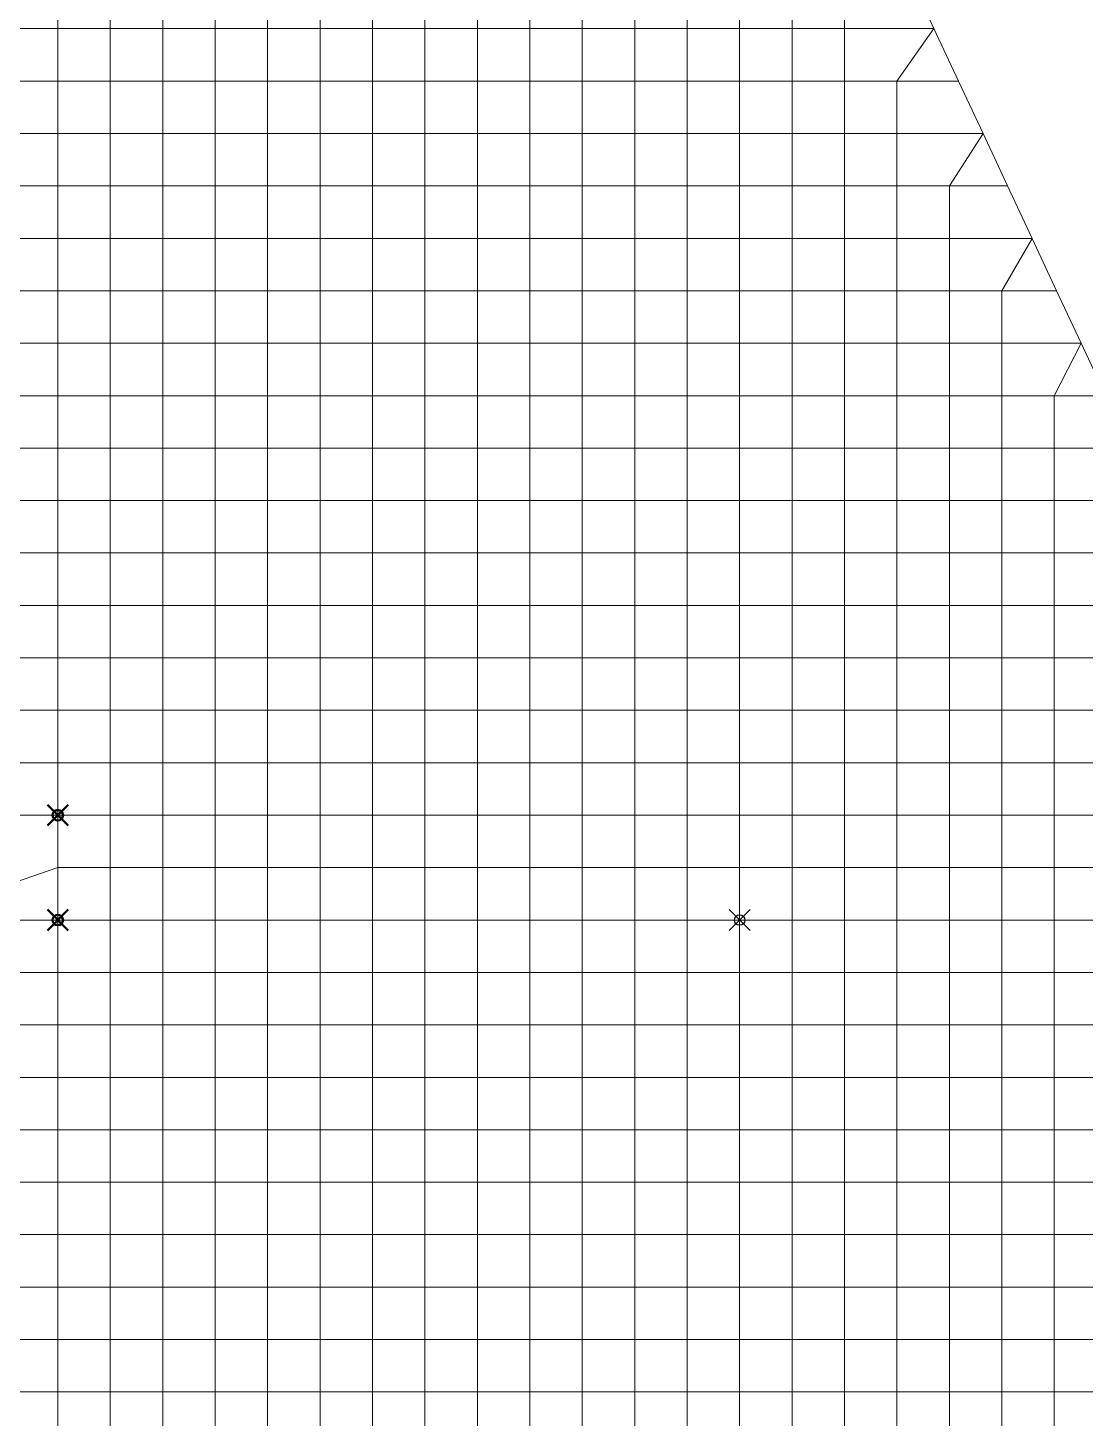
# Model space of a CAD drawing. Header units: inches. Extents: x 0 to 43.9, y -17.3 to 19.6.
# Drawn here: x 25.36 to 30.4, y 6.38 to 13 of the extents above; entities that cross this region are included whole.
import ezdxf

# ---------------------------------------------------------------- set-up
doc = ezdxf.new("R2010")
doc.units = ezdxf.units.IN
doc.header["$MEASUREMENT"] = 0
doc.header["$PDMODE"] = 35
doc.header["$PDSIZE"] = 0.05
doc.layers.add('POINTS', color=5, linetype='Continuous')
for name, color, linetype, lineweight in [('SAP.Columns', 170, 'Continuous', 50), ('SAP.Slab 30cm', 11, 'Continuous', 15), ('SAP.WL Load', 104, 'Continuous', 20)]:
    doc.layers.add(name, color=color, linetype=linetype, lineweight=lineweight)

msp = doc.modelspace()

# ---------------------------------------------------------------- linework, layer by layer
at = {"layer": 'POINTS'}
msp.add_point((28.75, 8.75), dxfattribs=at)
at = {"layer": 'SAP.Columns'}
for p in [(25.5, 9.25001), (25.5, 8.75)]:
    msp.add_point(p, dxfattribs=at)
at = {"layer": 'SAP.Slab 30cm'}
for points in [[(25.25, 13), (25.5, 13), (25.5, 13.25), (25.25, 13.25)], [(25.5, 13), (25.75, 13), (25.75, 13.25), (25.5, 13.25)], [(25.75, 13), (26, 13), (26, 13.25), (25.75, 13.25)], [(26, 13), (26.25, 13), (26.25, 13.25), (26, 13.25)], [(26.25, 13), (26.5, 13), (26.5, 13.25), (26.25, 13.25)], [(26.5, 13), (26.75, 13), (26.75, 13.25), (26.5, 13.25)], [(26.75, 13), (27, 13), (27, 13.25), (26.75, 13.25)], [(27, 13), (27.25, 13), (27.25, 13.25), (27, 13.25)], [(27.25, 13), (27.5, 13), (27.5, 13.25), (27.25, 13.25)], [(27.5, 13), (27.75, 13), (27.75, 13.25), (27.5, 13.25)], [(27.75, 13), (28, 13), (28, 13.25), (27.75, 13.25)], [(28, 13), (28.25, 13), (28.25, 13.25), (28, 13.25)], [(28.25, 13), (28.5, 13), (28.5, 13.25), (28.25, 13.25)], [(28.5, 13), (28.75, 13), (28.75, 13.25), (28.5, 13.25)], [(28.75, 13), (29, 13), (29, 13.25), (28.75, 13.25)], [(29, 13), (29.25, 13), (29.25, 13.25), (29, 13.25)], [(29.25, 13), (29.67645, 13), (29.55953, 13.25), (29.25, 13.25)], [(25.25, 12.75), (25.5, 12.75), (25.5, 13), (25.25, 13)], [(25.5, 12.75), (25.75, 12.75), (25.75, 13), (25.5, 13)], [(25.75, 12.75), (26, 12.75), (26, 13), (25.75, 13)], [(26, 12.75), (26.25, 12.75), (26.25, 13), (26, 13)], [(26.25, 12.75), (26.5, 12.75), (26.5, 13), (26.25, 13)], [(26.5, 12.75), (26.75, 12.75), (26.75, 13), (26.5, 13)], [(26.75, 12.75), (27, 12.75), (27, 13), (26.75, 13)], [(27, 12.75), (27.25, 12.75), (27.25, 13), (27, 13)], [(27.25, 12.75), (27.5, 12.75), (27.5, 13), (27.25, 13)], [(27.5, 12.75), (27.75, 12.75), (27.75, 13), (27.5, 13)], [(27.75, 12.75), (28, 12.75), (28, 13), (27.75, 13)], [(28, 12.75), (28.25, 12.75), (28.25, 13), (28, 13)], [(28.25, 12.75), (28.5, 12.75), (28.5, 13), (28.25, 13)], [(28.5, 12.75), (28.75, 12.75), (28.75, 13), (28.5, 13)], [(28.75, 12.75), (29, 12.75), (29, 13), (28.75, 13)], [(29, 12.75), (29.25, 12.75), (29.25, 13), (29, 13)], [(29.25, 12.75), (29.5, 12.75), (29.67645, 13), (29.25, 13)], [(29.5, 12.75), (29.79337, 12.75), (29.67645, 13)], [(25.25, 12.5), (25.5, 12.5), (25.5, 12.75), (25.25, 12.75)], [(25.5, 12.5), (25.75, 12.5), (25.75, 12.75), (25.5, 12.75)], [(25.75, 12.5), (26, 12.5), (26, 12.75), (25.75, 12.75)], [(26, 12.5), (26.25, 12.5), (26.25, 12.75), (26, 12.75)], [(26.25, 12.5), (26.5, 12.5), (26.5, 12.75), (26.25, 12.75)], [(26.5, 12.5), (26.75, 12.5), (26.75, 12.75), (26.5, 12.75)], [(26.75, 12.5), (27, 12.5), (27, 12.75), (26.75, 12.75)], [(27, 12.5), (27.25, 12.5), (27.25, 12.75), (27, 12.75)], [(27.25, 12.5), (27.5, 12.5), (27.5, 12.75), (27.25, 12.75)], [(27.5, 12.5), (27.75, 12.5), (27.75, 12.75), (27.5, 12.75)], [(27.75, 12.5), (28, 12.5), (28, 12.75), (27.75, 12.75)], [(28, 12.5), (28.25, 12.5), (28.25, 12.75), (28, 12.75)], [(28.25, 12.5), (28.5, 12.5), (28.5, 12.75), (28.25, 12.75)], [(28.5, 12.5), (28.75, 12.5), (28.75, 12.75), (28.5, 12.75)], [(28.75, 12.5), (29, 12.5), (29, 12.75), (28.75, 12.75)], [(29, 12.5), (29.25, 12.5), (29.25, 12.75), (29, 12.75)], [(29.25, 12.5), (29.5, 12.5), (29.5, 12.75), (29.25, 12.75)], [(29.5, 12.5), (29.91029, 12.5), (29.79337, 12.75), (29.5, 12.75)], [(25.25, 12.25), (25.5, 12.25), (25.5, 12.5), (25.25, 12.5)], [(25.5, 12.25), (25.75, 12.25), (25.75, 12.5), (25.5, 12.5)], [(25.75, 12.25), (26, 12.25), (26, 12.5), (25.75, 12.5)], [(26, 12.25), (26.25, 12.25), (26.25, 12.5), (26, 12.5)], [(26.25, 12.25), (26.5, 12.25), (26.5, 12.5), (26.25, 12.5)], [(26.5, 12.25), (26.75, 12.25), (26.75, 12.5), (26.5, 12.5)], [(26.75, 12.25), (27, 12.25), (27, 12.5), (26.75, 12.5)], [(27, 12.25), (27.25, 12.25), (27.25, 12.5), (27, 12.5)], [(27.25, 12.25), (27.5, 12.25), (27.5, 12.5), (27.25, 12.5)], [(27.5, 12.25), (27.75, 12.25), (27.75, 12.5), (27.5, 12.5)], [(27.75, 12.25), (28, 12.25), (28, 12.5), (27.75, 12.5)], [(28, 12.25), (28.25, 12.25), (28.25, 12.5), (28, 12.5)], [(28.25, 12.25), (28.5, 12.25), (28.5, 12.5), (28.25, 12.5)], [(28.5, 12.25), (28.75, 12.25), (28.75, 12.5), (28.5, 12.5)], [(28.75, 12.25), (29, 12.25), (29, 12.5), (28.75, 12.5)], [(29, 12.25), (29.25, 12.25), (29.25, 12.5), (29, 12.5)], [(29.25, 12.25), (29.5, 12.25), (29.5, 12.5), (29.25, 12.5)], [(29.5, 12.25), (29.75, 12.25), (29.91029, 12.5), (29.5, 12.5)], [(29.75, 12.25), (30.02721, 12.25), (29.91029, 12.5)], [(25.25, 12), (25.5, 12), (25.5, 12.25), (25.25, 12.25)], [(25.5, 12), (25.75, 12), (25.75, 12.25), (25.5, 12.25)], [(25.75, 12), (26, 12), (26, 12.25), (25.75, 12.25)], [(26, 12), (26.25, 12), (26.25, 12.25), (26, 12.25)], [(26.25, 12), (26.5, 12), (26.5, 12.25), (26.25, 12.25)], [(26.5, 12), (26.75, 12), (26.75, 12.25), (26.5, 12.25)], [(26.75, 12), (27, 12), (27, 12.25), (26.75, 12.25)], [(27, 12), (27.25, 12), (27.25, 12.25), (27, 12.25)], [(27.25, 12), (27.5, 12), (27.5, 12.25), (27.25, 12.25)], [(27.5, 12), (27.75, 12), (27.75, 12.25), (27.5, 12.25)], [(27.75, 12), (28, 12), (28, 12.25), (27.75, 12.25)], [(28, 12), (28.25, 12), (28.25, 12.25), (28, 12.25)], [(28.25, 12), (28.5, 12), (28.5, 12.25), (28.25, 12.25)], [(28.5, 12), (28.75, 12), (28.75, 12.25), (28.5, 12.25)], [(28.75, 12), (29, 12), (29, 12.25), (28.75, 12.25)], [(29, 12), (29.25, 12), (29.25, 12.25), (29, 12.25)], [(29.25, 12), (29.5, 12), (29.5, 12.25), (29.25, 12.25)], [(29.5, 12), (29.75, 12), (29.75, 12.25), (29.5, 12.25)], [(29.75, 12), (30.14413, 12), (30.02721, 12.25), (29.75, 12.25)], [(25.25, 11.75), (25.5, 11.75), (25.5, 12), (25.25, 12)], [(25.5, 11.75), (25.75, 11.75), (25.75, 12), (25.5, 12)], [(25.75, 11.75), (26, 11.75), (26, 12), (25.75, 12)], [(26, 11.75), (26.25, 11.75), (26.25, 12), (26, 12)], [(26.25, 11.75), (26.5, 11.75), (26.5, 12), (26.25, 12)], [(26.5, 11.75), (26.75, 11.75), (26.75, 12), (26.5, 12)], [(26.75, 11.75), (27, 11.75), (27, 12), (26.75, 12)], [(27, 11.75), (27.25, 11.75), (27.25, 12), (27, 12)], [(27.25, 11.75), (27.5, 11.75), (27.5, 12), (27.25, 12)], [(27.5, 11.75), (27.75, 11.75), (27.75, 12), (27.5, 12)], [(27.75, 11.75), (28, 11.75), (28, 12), (27.75, 12)], [(28, 11.75), (28.25, 11.75), (28.25, 12), (28, 12)], [(28.25, 11.75), (28.5, 11.75), (28.5, 12), (28.25, 12)], [(28.5, 11.75), (28.75, 11.75), (28.75, 12), (28.5, 12)], [(28.75, 11.75), (29, 11.75), (29, 12), (28.75, 12)], [(29, 11.75), (29.25, 11.75), (29.25, 12), (29, 12)], [(29.25, 11.75), (29.5, 11.75), (29.5, 12), (29.25, 12)], [(29.5, 11.75), (29.75, 11.75), (29.75, 12), (29.5, 12)], [(29.75, 11.75), (30, 11.75), (30.14413, 12), (29.75, 12)], [(30, 11.75), (30.26105, 11.75), (30.14413, 12)], [(25.25, 11.5), (25.5, 11.5), (25.5, 11.75), (25.25, 11.75)], [(25.5, 11.5), (25.75, 11.5), (25.75, 11.75), (25.5, 11.75)], [(25.75, 11.5), (26, 11.5), (26, 11.75), (25.75, 11.75)], [(26, 11.5), (26.25, 11.5), (26.25, 11.75), (26, 11.75)], [(26.25, 11.5), (26.5, 11.5), (26.5, 11.75), (26.25, 11.75)], [(26.5, 11.5), (26.75, 11.5), (26.75, 11.75), (26.5, 11.75)], [(26.75, 11.5), (27, 11.5), (27, 11.75), (26.75, 11.75)], [(27, 11.5), (27.25, 11.5), (27.25, 11.75), (27, 11.75)], [(27.25, 11.5), (27.5, 11.5), (27.5, 11.75), (27.25, 11.75)], [(27.5, 11.5), (27.75, 11.5), (27.75, 11.75), (27.5, 11.75)], [(27.75, 11.5), (28, 11.5), (28, 11.75), (27.75, 11.75)], [(28, 11.5), (28.25, 11.5), (28.25, 11.75), (28, 11.75)], [(28.25, 11.5), (28.5, 11.5), (28.5, 11.75), (28.25, 11.75)], [(28.5, 11.5), (28.75, 11.5), (28.75, 11.75), (28.5, 11.75)], [(28.75, 11.5), (29, 11.5), (29, 11.75), (28.75, 11.75)], [(29, 11.5), (29.25, 11.5), (29.25, 11.75), (29, 11.75)], [(29.25, 11.5), (29.5, 11.5), (29.5, 11.75), (29.25, 11.75)], [(29.5, 11.5), (29.75, 11.5), (29.75, 11.75), (29.5, 11.75)], [(29.75, 11.5), (30, 11.5), (30, 11.75), (29.75, 11.75)], [(30, 11.5), (30.37797, 11.5), (30.26105, 11.75), (30, 11.75)], [(25.25, 11.25), (25.5, 11.25), (25.5, 11.5), (25.25, 11.5)], [(25.5, 11.25), (25.75, 11.25), (25.75, 11.5), (25.5, 11.5)], [(25.75, 11.25), (26, 11.25), (26, 11.5), (25.75, 11.5)], [(26, 11.25), (26.25, 11.25), (26.25, 11.5), (26, 11.5)], [(26.25, 11.25), (26.5, 11.25), (26.5, 11.5), (26.25, 11.5)], [(26.5, 11.25), (26.75, 11.25), (26.75, 11.5), (26.5, 11.5)], [(26.75, 11.25), (27, 11.25), (27, 11.5), (26.75, 11.5)], [(27, 11.25), (27.25, 11.25), (27.25, 11.5), (27, 11.5)], [(27.25, 11.25), (27.5, 11.25), (27.5, 11.5), (27.25, 11.5)], [(27.5, 11.25), (27.75, 11.25), (27.75, 11.5), (27.5, 11.5)], [(27.75, 11.25), (28, 11.25), (28, 11.5), (27.75, 11.5)], [(28, 11.25), (28.25, 11.25), (28.25, 11.5), (28, 11.5)], [(28.25, 11.25), (28.5, 11.25), (28.5, 11.5), (28.25, 11.5)], [(28.5, 11.25), (28.75, 11.25), (28.75, 11.5), (28.5, 11.5)], [(28.75, 11.25), (29, 11.25), (29, 11.5), (28.75, 11.5)], [(29, 11.25), (29.25, 11.25), (29.25, 11.5), (29, 11.5)], [(29.25, 11.25), (29.5, 11.25), (29.5, 11.5), (29.25, 11.5)], [(29.5, 11.25), (29.75, 11.25), (29.75, 11.5), (29.5, 11.5)], [(29.75, 11.25), (30, 11.25), (30, 11.5), (29.75, 11.5)], [(30, 11.25), (30.25, 11.25), (30.37797, 11.5), (30, 11.5)], [(30.25, 11.25), (30.49489, 11.25), (30.37797, 11.5)], [(25.25, 11), (25.5, 11), (25.5, 11.25), (25.25, 11.25)], [(25.5, 11), (25.75, 11), (25.75, 11.25), (25.5, 11.25)], [(25.75, 11), (26, 11), (26, 11.25), (25.75, 11.25)], [(26, 11), (26.25, 11), (26.25, 11.25), (26, 11.25)], [(26.25, 11), (26.5, 11), (26.5, 11.25), (26.25, 11.25)], [(26.5, 11), (26.75, 11), (26.75, 11.25), (26.5, 11.25)], [(26.75, 11), (27, 11), (27, 11.25), (26.75, 11.25)], [(27, 11), (27.25, 11), (27.25, 11.25), (27, 11.25)], [(27.25, 11), (27.5, 11), (27.5, 11.25), (27.25, 11.25)], [(27.5, 11), (27.75, 11), (27.75, 11.25), (27.5, 11.25)], [(27.75, 11), (28, 11), (28, 11.25), (27.75, 11.25)], [(28, 11), (28.25, 11), (28.25, 11.25), (28, 11.25)], [(28.25, 11), (28.5, 11), (28.5, 11.25), (28.25, 11.25)], [(28.5, 11), (28.75, 11), (28.75, 11.25), (28.5, 11.25)], [(28.75, 11), (29, 11), (29, 11.25), (28.75, 11.25)], [(29, 11), (29.25, 11), (29.25, 11.25), (29, 11.25)], [(29.25, 11), (29.5, 11), (29.5, 11.25), (29.25, 11.25)], [(29.5, 11), (29.75, 11), (29.75, 11.25), (29.5, 11.25)], [(29.75, 11), (30, 11), (30, 11.25), (29.75, 11.25)], [(30, 11), (30.25, 11), (30.25, 11.25), (30, 11.25)], [(30.25, 11), (30.61181, 11), (30.49489, 11.25), (30.25, 11.25)], [(25.25, 10.75), (25.5, 10.75), (25.5, 11), (25.25, 11)], [(25.5, 10.75), (25.75, 10.75), (25.75, 11), (25.5, 11)], [(25.75, 10.75), (26, 10.75), (26, 11), (25.75, 11)], [(26, 10.75), (26.25, 10.75), (26.25, 11), (26, 11)], [(26.25, 10.75), (26.5, 10.75), (26.5, 11), (26.25, 11)], [(26.5, 10.75), (26.75, 10.75), (26.75, 11), (26.5, 11)], [(26.75, 10.75), (27, 10.75), (27, 11), (26.75, 11)], [(27, 10.75), (27.25, 10.75), (27.25, 11), (27, 11)], [(27.25, 10.75), (27.5, 10.75), (27.5, 11), (27.25, 11)], [(27.5, 10.75), (27.75, 10.75), (27.75, 11), (27.5, 11)], [(27.75, 10.75), (28, 10.75), (28, 11), (27.75, 11)], [(28, 10.75), (28.25, 10.75), (28.25, 11), (28, 11)], [(28.25, 10.75), (28.5, 10.75), (28.5, 11), (28.25, 11)], [(28.5, 10.75), (28.75, 10.75), (28.75, 11), (28.5, 11)], [(28.75, 10.75), (29, 10.75), (29, 11), (28.75, 11)], [(29, 10.75), (29.25, 10.75), (29.25, 11), (29, 11)], [(29.25, 10.75), (29.5, 10.75), (29.5, 11), (29.25, 11)], [(29.5, 10.75), (29.75, 10.75), (29.75, 11), (29.5, 11)], [(29.75, 10.75), (30, 10.75), (30, 11), (29.75, 11)], [(30, 10.75), (30.25, 10.75), (30.25, 11), (30, 11)], [(30.25, 10.75), (30.72873, 10.75), (30.61181, 11), (30.25, 11)], [(25.25, 10.5), (25.5, 10.5), (25.5, 10.75), (25.25, 10.75)], [(25.5, 10.5), (25.75, 10.5), (25.75, 10.75), (25.5, 10.75)], [(25.75, 10.5), (26, 10.5), (26, 10.75), (25.75, 10.75)], [(26, 10.5), (26.25, 10.5), (26.25, 10.75), (26, 10.75)], [(26.25, 10.5), (26.5, 10.5), (26.5, 10.75), (26.25, 10.75)], [(26.5, 10.5), (26.75, 10.5), (26.75, 10.75), (26.5, 10.75)], [(26.75, 10.5), (27, 10.5), (27, 10.75), (26.75, 10.75)], [(27, 10.5), (27.25, 10.5), (27.25, 10.75), (27, 10.75)], [(27.25, 10.5), (27.5, 10.5), (27.5, 10.75), (27.25, 10.75)], [(27.5, 10.5), (27.75, 10.5), (27.75, 10.75), (27.5, 10.75)], [(27.75, 10.5), (28, 10.5), (28, 10.75), (27.75, 10.75)], [(28, 10.5), (28.25, 10.5), (28.25, 10.75), (28, 10.75)], [(28.25, 10.5), (28.5, 10.5), (28.5, 10.75), (28.25, 10.75)], [(28.5, 10.5), (28.75, 10.5), (28.75, 10.75), (28.5, 10.75)], [(28.75, 10.5), (29, 10.5), (29, 10.75), (28.75, 10.75)], [(29, 10.5), (29.25, 10.5), (29.25, 10.75), (29, 10.75)], [(29.25, 10.5), (29.5, 10.5), (29.5, 10.75), (29.25, 10.75)], [(29.5, 10.5), (29.75, 10.5), (29.75, 10.75), (29.5, 10.75)], [(29.75, 10.5), (30, 10.5), (30, 10.75), (29.75, 10.75)], [(30, 10.5), (30.25, 10.5), (30.25, 10.75), (30, 10.75)], [(30.25, 10.5), (30.5, 10.5), (30.72873, 10.75), (30.25, 10.75)], [(25.25, 10.25), (25.5, 10.25), (25.5, 10.5), (25.25, 10.5)], [(25.5, 10.25), (25.75, 10.25), (25.75, 10.5), (25.5, 10.5)], [(25.75, 10.25), (26, 10.25), (26, 10.5), (25.75, 10.5)], [(26, 10.25), (26.25, 10.25), (26.25, 10.5), (26, 10.5)], [(26.25, 10.25), (26.5, 10.25), (26.5, 10.5), (26.25, 10.5)], [(26.5, 10.25), (26.75, 10.25), (26.75, 10.5), (26.5, 10.5)], [(26.75, 10.25), (27, 10.25), (27, 10.5), (26.75, 10.5)], [(27, 10.25), (27.25, 10.25), (27.25, 10.5), (27, 10.5)], [(27.25, 10.25), (27.5, 10.25), (27.5, 10.5), (27.25, 10.5)], [(27.5, 10.25), (27.75, 10.25), (27.75, 10.5), (27.5, 10.5)], [(27.75, 10.25), (28, 10.25), (28, 10.5), (27.75, 10.5)], [(28, 10.25), (28.25, 10.25), (28.25, 10.5), (28, 10.5)], [(28.25, 10.25), (28.5, 10.25), (28.5, 10.5), (28.25, 10.5)], [(28.5, 10.25), (28.75, 10.25), (28.75, 10.5), (28.5, 10.5)], [(28.75, 10.25), (29, 10.25), (29, 10.5), (28.75, 10.5)], [(29, 10.25), (29.25, 10.25), (29.25, 10.5), (29, 10.5)], [(29.25, 10.25), (29.5, 10.25), (29.5, 10.5), (29.25, 10.5)], [(29.5, 10.25), (29.75, 10.25), (29.75, 10.5), (29.5, 10.5)], [(29.75, 10.25), (30, 10.25), (30, 10.5), (29.75, 10.5)], [(30, 10.25), (30.25, 10.25), (30.25, 10.5), (30, 10.5)], [(30.25, 10.25), (30.5, 10.25), (30.5, 10.5), (30.25, 10.5)], [(25.25, 10), (25.5, 10), (25.5, 10.25), (25.25, 10.25)], [(25.5, 10), (25.75, 10), (25.75, 10.25), (25.5, 10.25)], [(25.75, 10), (26, 10), (26, 10.25), (25.75, 10.25)], [(26, 10), (26.25, 10), (26.25, 10.25), (26, 10.25)], [(26.25, 10), (26.5, 10), (26.5, 10.25), (26.25, 10.25)], [(26.5, 10), (26.75, 10), (26.75, 10.25), (26.5, 10.25)], [(26.75, 10), (27, 10), (27, 10.25), (26.75, 10.25)], [(27, 10), (27.25, 10), (27.25, 10.25), (27, 10.25)], [(27.25, 10), (27.5, 10), (27.5, 10.25), (27.25, 10.25)], [(27.5, 10), (27.75, 10), (27.75, 10.25), (27.5, 10.25)], [(27.75, 10), (28, 10), (28, 10.25), (27.75, 10.25)], [(28, 10), (28.25, 10), (28.25, 10.25), (28, 10.25)], [(28.25, 10), (28.5, 10), (28.5, 10.25), (28.25, 10.25)], [(28.5, 10), (28.75, 10), (28.75, 10.25), (28.5, 10.25)], [(28.75, 10), (29, 10), (29, 10.25), (28.75, 10.25)], [(29, 10), (29.25, 10), (29.25, 10.25), (29, 10.25)], [(29.25, 10), (29.5, 10), (29.5, 10.25), (29.25, 10.25)], [(29.5, 10), (29.75, 10), (29.75, 10.25), (29.5, 10.25)], [(29.75, 10), (30, 10), (30, 10.25), (29.75, 10.25)], [(30, 10), (30.25, 10), (30.25, 10.25), (30, 10.25)], [(30.25, 10), (30.5, 10), (30.5, 10.25), (30.25, 10.25)], [(25.25, 9.75), (25.5, 9.75), (25.5, 10), (25.25, 10)], [(25.5, 9.75), (25.75, 9.75), (25.75, 10), (25.5, 10)], [(25.75, 9.75), (26, 9.75), (26, 10), (25.75, 10)], [(26, 9.75), (26.25, 9.75), (26.25, 10), (26, 10)], [(26.25, 9.75), (26.5, 9.75), (26.5, 10), (26.25, 10)], [(26.5, 9.75), (26.75, 9.75), (26.75, 10), (26.5, 10)], [(26.75, 9.75), (27, 9.75), (27, 10), (26.75, 10)], [(27, 9.75), (27.25, 9.75), (27.25, 10), (27, 10)], [(27.25, 9.75), (27.5, 9.75), (27.5, 10), (27.25, 10)], [(27.5, 9.75), (27.75, 9.75), (27.75, 10), (27.5, 10)], [(27.75, 9.75), (28, 9.75), (28, 10), (27.75, 10)], [(28, 9.75), (28.25, 9.75), (28.25, 10), (28, 10)], [(28.25, 9.75), (28.5, 9.75), (28.5, 10), (28.25, 10)], [(28.5, 9.75), (28.75, 9.75), (28.75, 10), (28.5, 10)], [(28.75, 9.75), (29, 9.75), (29, 10), (28.75, 10)], [(29, 9.75), (29.25, 9.75), (29.25, 10), (29, 10)], [(29.25, 9.75), (29.5, 9.75), (29.5, 10), (29.25, 10)], [(29.5, 9.75), (29.75, 9.75), (29.75, 10), (29.5, 10)], [(29.75, 9.75), (30, 9.75), (30, 10), (29.75, 10)], [(30, 9.75), (30.25, 9.75), (30.25, 10), (30, 10)], [(30.25, 9.75), (30.5, 9.75), (30.5, 10), (30.25, 10)], [(25.25, 9.5), (25.5, 9.5), (25.5, 9.75), (25.25, 9.75)], [(25.5, 9.5), (25.75, 9.5), (25.75, 9.75), (25.5, 9.75)], [(25.75, 9.5), (26, 9.5), (26, 9.75), (25.75, 9.75)], [(26, 9.5), (26.25, 9.5), (26.25, 9.75), (26, 9.75)], [(26.25, 9.5), (26.5, 9.5), (26.5, 9.75), (26.25, 9.75)], [(26.5, 9.5), (26.75, 9.5), (26.75, 9.75), (26.5, 9.75)], [(26.75, 9.5), (27, 9.5), (27, 9.75), (26.75, 9.75)], [(27, 9.5), (27.25, 9.5), (27.25, 9.75), (27, 9.75)], [(27.25, 9.5), (27.5, 9.5), (27.5, 9.75), (27.25, 9.75)], [(27.5, 9.5), (27.75, 9.5), (27.75, 9.75), (27.5, 9.75)], [(27.75, 9.5), (28, 9.5), (28, 9.75), (27.75, 9.75)], [(28, 9.5), (28.25, 9.5), (28.25, 9.75), (28, 9.75)], [(28.25, 9.5), (28.5, 9.5), (28.5, 9.75), (28.25, 9.75)], [(28.5, 9.5), (28.75, 9.5), (28.75, 9.75), (28.5, 9.75)], [(28.75, 9.5), (29, 9.5), (29, 9.75), (28.75, 9.75)], [(29, 9.5), (29.25, 9.5), (29.25, 9.75), (29, 9.75)], [(29.25, 9.5), (29.5, 9.5), (29.5, 9.75), (29.25, 9.75)], [(29.5, 9.5), (29.75, 9.5), (29.75, 9.75), (29.5, 9.75)], [(29.75, 9.5), (30, 9.5), (30, 9.75), (29.75, 9.75)], [(30, 9.5), (30.25, 9.5), (30.25, 9.75), (30, 9.75)], [(30.25, 9.5), (30.5, 9.5), (30.5, 9.75), (30.25, 9.75)], [(25.25, 9.25), (25.5, 9.25), (25.5, 9.5), (25.25, 9.5)], [(25.5, 9.25), (25.75, 9.25), (25.75, 9.5), (25.5, 9.5)], [(25.75, 9.25), (26, 9.25), (26, 9.5), (25.75, 9.5)], [(26, 9.25), (26.25, 9.25), (26.25, 9.5), (26, 9.5)], [(26.25, 9.25), (26.5, 9.25), (26.5, 9.5), (26.25, 9.5)], [(26.5, 9.25), (26.75, 9.25), (26.75, 9.5), (26.5, 9.5)], [(26.75, 9.25), (27, 9.25), (27, 9.5), (26.75, 9.5)], [(27, 9.25), (27.25, 9.25), (27.25, 9.5), (27, 9.5)], [(27.25, 9.25), (27.5, 9.25), (27.5, 9.5), (27.25, 9.5)], [(27.5, 9.25), (27.75, 9.25), (27.75, 9.5), (27.5, 9.5)], [(27.75, 9.25), (28, 9.25), (28, 9.5), (27.75, 9.5)], [(28, 9.25), (28.25, 9.25), (28.25, 9.5), (28, 9.5)], [(28.25, 9.25), (28.5, 9.25), (28.5, 9.5), (28.25, 9.5)], [(28.5, 9.25), (28.75, 9.25), (28.75, 9.5), (28.5, 9.5)], [(28.75, 9.25), (29, 9.25), (29, 9.5), (28.75, 9.5)], [(29, 9.25), (29.25, 9.25), (29.25, 9.5), (29, 9.5)], [(29.25, 9.25), (29.5, 9.25), (29.5, 9.5), (29.25, 9.5)], [(29.5, 9.25), (29.75, 9.25), (29.75, 9.5), (29.5, 9.5)], [(29.75, 9.25), (30, 9.25), (30, 9.5), (29.75, 9.5)], [(30, 9.25), (30.25, 9.25), (30.25, 9.5), (30, 9.5)], [(30.25, 9.25), (30.5, 9.25), (30.5, 9.5), (30.25, 9.5)], [(25.2139, 8.90204), (25.5, 9), (25.5, 9.25), (25.25, 9.25)], [(25.5, 9), (25.75, 9), (25.75, 9.25), (25.5, 9.25)], [(25.75, 9), (26, 9), (26, 9.25), (25.75, 9.25)], [(26, 9), (26.25, 9), (26.25, 9.25), (26, 9.25)], [(26.25, 9), (26.5, 9), (26.5, 9.25), (26.25, 9.25)], [(26.5, 9), (26.75, 9), (26.75, 9.25), (26.5, 9.25)], [(26.75, 9), (27, 9), (27, 9.25), (26.75, 9.25)], [(27, 9), (27.25, 9), (27.25, 9.25), (27, 9.25)], [(27.25, 9), (27.5, 9), (27.5, 9.25), (27.25, 9.25)], [(27.5, 9), (27.75, 9), (27.75, 9.25), (27.5, 9.25)], [(27.75, 9), (28, 9), (28, 9.25), (27.75, 9.25)], [(28, 9), (28.25, 9), (28.25, 9.25), (28, 9.25)], [(28.25, 9), (28.5, 9), (28.5, 9.25), (28.25, 9.25)], [(28.5, 9), (28.75, 9), (28.75, 9.25), (28.5, 9.25)], [(28.75, 9), (29, 9), (29, 9.25), (28.75, 9.25)], [(29, 9), (29.25, 9), (29.25, 9.25), (29, 9.25)], [(29.25, 9), (29.5, 9), (29.5, 9.25), (29.25, 9.25)], [(29.5, 9), (29.75, 9), (29.75, 9.25), (29.5, 9.25)], [(29.75, 9), (30, 9), (30, 9.25), (29.75, 9.25)], [(30, 9), (30.25, 9), (30.25, 9.25), (30, 9.25)], [(30.25, 9), (30.5, 9), (30.5, 9.25), (30.25, 9.25)], [(25.2139, 8.75), (25.5, 8.75), (25.5, 9), (25.2139, 8.90204)], [(25.5, 8.75), (25.75, 8.75), (25.75, 9), (25.5, 9)], [(25.75, 8.75), (26, 8.75), (26, 9), (25.75, 9)], [(26, 8.75), (26.25, 8.75), (26.25, 9), (26, 9)], [(26.25, 8.75), (26.5, 8.75), (26.5, 9), (26.25, 9)], [(26.5, 8.75), (26.75, 8.75), (26.75, 9), (26.5, 9)], [(26.75, 8.75), (27, 8.75), (27, 9), (26.75, 9)], [(27, 8.75), (27.25, 8.75), (27.25, 9), (27, 9)], [(27.25, 8.75), (27.5, 8.75), (27.5, 9), (27.25, 9)], [(27.5, 8.75), (27.75, 8.75), (27.75, 9), (27.5, 9)], [(27.75, 8.75), (28, 8.75), (28, 9), (27.75, 9)], [(28, 8.75), (28.25, 8.75), (28.25, 9), (28, 9)], [(28.25, 8.75), (28.5, 8.75), (28.5, 9), (28.25, 9)], [(28.5, 8.75), (28.75, 8.75), (28.75, 9), (28.5, 9)], [(28.75, 8.75), (29, 8.75), (29, 9), (28.75, 9)], [(29, 8.75), (29.25, 8.75), (29.25, 9), (29, 9)], [(29.25, 8.75), (29.5, 8.75), (29.5, 9), (29.25, 9)], [(29.5, 8.75), (29.75, 8.75), (29.75, 9), (29.5, 9)], [(29.75, 8.75), (30, 8.75), (30, 9), (29.75, 9)], [(30, 8.75), (30.25, 8.75), (30.25, 9), (30, 9)], [(30.25, 8.75), (30.5, 8.75), (30.5, 9), (30.25, 9)], [(25.2139, 8.5), (25.5, 8.5), (25.5, 8.75), (25.2139, 8.75)], [(25.5, 8.5), (25.75, 8.5), (25.75, 8.75), (25.5, 8.75)], [(25.75, 8.5), (26, 8.5), (26, 8.75), (25.75, 8.75)], [(26, 8.5), (26.25, 8.5), (26.25, 8.75), (26, 8.75)], [(26.25, 8.5), (26.5, 8.5), (26.5, 8.75), (26.25, 8.75)], [(26.5, 8.5), (26.75, 8.5), (26.75, 8.75), (26.5, 8.75)], [(26.75, 8.5), (27, 8.5), (27, 8.75), (26.75, 8.75)], [(27, 8.5), (27.25, 8.5), (27.25, 8.75), (27, 8.75)], [(27.25, 8.5), (27.5, 8.5), (27.5, 8.75), (27.25, 8.75)], [(27.5, 8.5), (27.75, 8.5), (27.75, 8.75), (27.5, 8.75)], [(27.75, 8.5), (28, 8.5), (28, 8.75), (27.75, 8.75)], [(28, 8.5), (28.25, 8.5), (28.25, 8.75), (28, 8.75)], [(28.25, 8.5), (28.5, 8.5), (28.5, 8.75), (28.25, 8.75)], [(28.5, 8.5), (28.75, 8.5), (28.75, 8.75), (28.5, 8.75)], [(28.75, 8.5), (29, 8.5), (29, 8.75), (28.75, 8.75)], [(29, 8.5), (29.25, 8.5), (29.25, 8.75), (29, 8.75)], [(29.25, 8.5), (29.5, 8.5), (29.5, 8.75), (29.25, 8.75)], [(29.5, 8.5), (29.75, 8.5), (29.75, 8.75), (29.5, 8.75)], [(29.75, 8.5), (30, 8.5), (30, 8.75), (29.75, 8.75)], [(30, 8.5), (30.25, 8.5), (30.25, 8.75), (30, 8.75)], [(30.25, 8.5), (30.5, 8.5), (30.5, 8.75), (30.25, 8.75)], [(25.2139, 8.25), (25.5, 8.25), (25.5, 8.5), (25.2139, 8.5)], [(25.5, 8.25), (25.75, 8.25), (25.75, 8.5), (25.5, 8.5)], [(25.75, 8.25), (26, 8.25), (26, 8.5), (25.75, 8.5)], [(26, 8.25), (26.25, 8.25), (26.25, 8.5), (26, 8.5)], [(26.25, 8.25), (26.5, 8.25), (26.5, 8.5), (26.25, 8.5)], [(26.5, 8.25), (26.75, 8.25), (26.75, 8.5), (26.5, 8.5)], [(26.75, 8.25), (27, 8.25), (27, 8.5), (26.75, 8.5)], [(27, 8.25), (27.25, 8.25), (27.25, 8.5), (27, 8.5)], [(27.25, 8.25), (27.5, 8.25), (27.5, 8.5), (27.25, 8.5)], [(27.5, 8.25), (27.75, 8.25), (27.75, 8.5), (27.5, 8.5)], [(27.75, 8.25), (28, 8.25), (28, 8.5), (27.75, 8.5)], [(28, 8.25), (28.25, 8.25), (28.25, 8.5), (28, 8.5)], [(28.25, 8.25), (28.5, 8.25), (28.5, 8.5), (28.25, 8.5)], [(28.5, 8.25), (28.75, 8.25), (28.75, 8.5), (28.5, 8.5)], [(28.75, 8.25), (29, 8.25), (29, 8.5), (28.75, 8.5)], [(29, 8.25), (29.25, 8.25), (29.25, 8.5), (29, 8.5)], [(29.25, 8.25), (29.5, 8.25), (29.5, 8.5), (29.25, 8.5)], [(29.5, 8.25), (29.75, 8.25), (29.75, 8.5), (29.5, 8.5)], [(29.75, 8.25), (30, 8.25), (30, 8.5), (29.75, 8.5)], [(30, 8.25), (30.25, 8.25), (30.25, 8.5), (30, 8.5)], [(30.25, 8.25), (30.5, 8.25), (30.5, 8.5), (30.25, 8.5)], [(25.2139, 8), (25.5, 8), (25.5, 8.25), (25.2139, 8.25)], [(25.5, 8), (25.75, 8), (25.75, 8.25), (25.5, 8.25)], [(25.75, 8), (26, 8), (26, 8.25), (25.75, 8.25)], [(26, 8), (26.25, 8), (26.25, 8.25), (26, 8.25)], [(26.25, 8), (26.5, 8), (26.5, 8.25), (26.25, 8.25)], [(26.5, 8), (26.75, 8), (26.75, 8.25), (26.5, 8.25)], [(26.75, 8), (27, 8), (27, 8.25), (26.75, 8.25)], [(27, 8), (27.25, 8), (27.25, 8.25), (27, 8.25)], [(27.25, 8), (27.5, 8), (27.5, 8.25), (27.25, 8.25)], [(27.5, 8), (27.75, 8), (27.75, 8.25), (27.5, 8.25)], [(27.75, 8), (28, 8), (28, 8.25), (27.75, 8.25)], [(28, 8), (28.25, 8), (28.25, 8.25), (28, 8.25)], [(28.25, 8), (28.5, 8), (28.5, 8.25), (28.25, 8.25)], [(28.5, 8), (28.75, 8), (28.75, 8.25), (28.5, 8.25)], [(28.75, 8), (29, 8), (29, 8.25), (28.75, 8.25)], [(29, 8), (29.25, 8), (29.25, 8.25), (29, 8.25)], [(29.25, 8), (29.5, 8), (29.5, 8.25), (29.25, 8.25)], [(29.5, 8), (29.75, 8), (29.75, 8.25), (29.5, 8.25)], [(29.75, 8), (30, 8), (30, 8.25), (29.75, 8.25)], [(30, 8), (30.25, 8), (30.25, 8.25), (30, 8.25)], [(30.25, 8), (30.5, 8), (30.5, 8.25), (30.25, 8.25)], [(25.2139, 7.75), (25.5, 7.75), (25.5, 8), (25.2139, 8)], [(25.5, 7.75), (25.75, 7.75), (25.75, 8), (25.5, 8)], [(25.75, 7.75), (26, 7.75), (26, 8), (25.75, 8)], [(26, 7.75), (26.25, 7.75), (26.25, 8), (26, 8)], [(26.25, 7.75), (26.5, 7.75), (26.5, 8), (26.25, 8)], [(26.5, 7.75), (26.75, 7.75), (26.75, 8), (26.5, 8)], [(26.75, 7.75), (27, 7.75), (27, 8), (26.75, 8)], [(27, 7.75), (27.25, 7.75), (27.25, 8), (27, 8)], [(27.25, 7.75), (27.5, 7.75), (27.5, 8), (27.25, 8)], [(27.5, 7.75), (27.75, 7.75), (27.75, 8), (27.5, 8)], [(27.75, 7.75), (28, 7.75), (28, 8), (27.75, 8)], [(28, 7.75), (28.25, 7.75), (28.25, 8), (28, 8)], [(28.25, 7.75), (28.5, 7.75), (28.5, 8), (28.25, 8)], [(28.5, 7.75), (28.75, 7.75), (28.75, 8), (28.5, 8)], [(28.75, 7.75), (29, 7.75), (29, 8), (28.75, 8)], [(29, 7.75), (29.25, 7.75), (29.25, 8), (29, 8)], [(29.25, 7.75), (29.5, 7.75), (29.5, 8), (29.25, 8)], [(29.5, 7.75), (29.75, 7.75), (29.75, 8), (29.5, 8)], [(29.75, 7.75), (30, 7.75), (30, 8), (29.75, 8)], [(30, 7.75), (30.25, 7.75), (30.25, 8), (30, 8)], [(30.25, 7.75), (30.5, 7.75), (30.5, 8), (30.25, 8)], [(25.2139, 7.5), (25.5, 7.5), (25.5, 7.75), (25.2139, 7.75)], [(25.5, 7.5), (25.75, 7.5), (25.75, 7.75), (25.5, 7.75)], [(25.75, 7.5), (26, 7.5), (26, 7.75), (25.75, 7.75)], [(26, 7.5), (26.25, 7.5), (26.25, 7.75), (26, 7.75)], [(26.25, 7.5), (26.5, 7.5), (26.5, 7.75), (26.25, 7.75)], [(26.5, 7.5), (26.75, 7.5), (26.75, 7.75), (26.5, 7.75)], [(26.75, 7.5), (27, 7.5), (27, 7.75), (26.75, 7.75)], [(27, 7.5), (27.25, 7.5), (27.25, 7.75), (27, 7.75)], [(27.25, 7.5), (27.5, 7.5), (27.5, 7.75), (27.25, 7.75)], [(27.5, 7.5), (27.75, 7.5), (27.75, 7.75), (27.5, 7.75)], [(27.75, 7.5), (28, 7.5), (28, 7.75), (27.75, 7.75)], [(28, 7.5), (28.25, 7.5), (28.25, 7.75), (28, 7.75)], [(28.25, 7.5), (28.5, 7.5), (28.5, 7.75), (28.25, 7.75)], [(28.5, 7.5), (28.75, 7.5), (28.75, 7.75), (28.5, 7.75)], [(28.75, 7.5), (29, 7.5), (29, 7.75), (28.75, 7.75)], [(29, 7.5), (29.25, 7.5), (29.25, 7.75), (29, 7.75)], [(29.25, 7.5), (29.5, 7.5), (29.5, 7.75), (29.25, 7.75)], [(29.5, 7.5), (29.75, 7.5), (29.75, 7.75), (29.5, 7.75)], [(29.75, 7.5), (30, 7.5), (30, 7.75), (29.75, 7.75)], [(30, 7.5), (30.25, 7.5), (30.25, 7.75), (30, 7.75)], [(30.25, 7.5), (30.5, 7.5), (30.5, 7.75), (30.25, 7.75)], [(25.2139, 7.25), (25.5, 7.25), (25.5, 7.5), (25.2139, 7.5)], [(25.5, 7.25), (25.75, 7.25), (25.75, 7.5), (25.5, 7.5)], [(25.75, 7.25), (26, 7.25), (26, 7.5), (25.75, 7.5)], [(26, 7.25), (26.25, 7.25), (26.25, 7.5), (26, 7.5)], [(26.25, 7.25), (26.5, 7.25), (26.5, 7.5), (26.25, 7.5)], [(26.5, 7.25), (26.75, 7.25), (26.75, 7.5), (26.5, 7.5)], [(26.75, 7.25), (27, 7.25), (27, 7.5), (26.75, 7.5)], [(27, 7.25), (27.25, 7.25), (27.25, 7.5), (27, 7.5)], [(27.25, 7.25), (27.5, 7.25), (27.5, 7.5), (27.25, 7.5)], [(27.5, 7.25), (27.75, 7.25), (27.75, 7.5), (27.5, 7.5)], [(27.75, 7.25), (28, 7.25), (28, 7.5), (27.75, 7.5)], [(28, 7.25), (28.25, 7.25), (28.25, 7.5), (28, 7.5)], [(28.25, 7.25), (28.5, 7.25), (28.5, 7.5), (28.25, 7.5)], [(28.5, 7.25), (28.75, 7.25), (28.75, 7.5), (28.5, 7.5)], [(28.75, 7.25), (29, 7.25), (29, 7.5), (28.75, 7.5)], [(29, 7.25), (29.25, 7.25), (29.25, 7.5), (29, 7.5)], [(29.25, 7.25), (29.5, 7.25), (29.5, 7.5), (29.25, 7.5)], [(29.5, 7.25), (29.75, 7.25), (29.75, 7.5), (29.5, 7.5)], [(29.75, 7.25), (30, 7.25), (30, 7.5), (29.75, 7.5)], [(30, 7.25), (30.25, 7.25), (30.25, 7.5), (30, 7.5)], [(30.25, 7.25), (30.5, 7.25), (30.5, 7.5), (30.25, 7.5)], [(25.2139, 7), (25.5, 7), (25.5, 7.25), (25.2139, 7.25)], [(25.5, 7), (25.75, 7), (25.75, 7.25), (25.5, 7.25)], [(25.75, 7), (26, 7), (26, 7.25), (25.75, 7.25)], [(26, 7), (26.25, 7), (26.25, 7.25), (26, 7.25)], [(26.25, 7), (26.5, 7), (26.5, 7.25), (26.25, 7.25)], [(26.5, 7), (26.75, 7), (26.75, 7.25), (26.5, 7.25)], [(26.75, 7), (27, 7), (27, 7.25), (26.75, 7.25)], [(27, 7), (27.25, 7), (27.25, 7.25), (27, 7.25)], [(27.25, 7), (27.5, 7), (27.5, 7.25), (27.25, 7.25)], [(27.5, 7), (27.75, 7), (27.75, 7.25), (27.5, 7.25)], [(27.75, 7), (28, 7), (28, 7.25), (27.75, 7.25)], [(28, 7), (28.25, 7), (28.25, 7.25), (28, 7.25)], [(28.25, 7), (28.5, 7), (28.5, 7.25), (28.25, 7.25)], [(28.5, 7), (28.75, 7), (28.75, 7.25), (28.5, 7.25)], [(28.75, 7), (29, 7), (29, 7.25), (28.75, 7.25)], [(29, 7), (29.25, 7), (29.25, 7.25), (29, 7.25)], [(29.25, 7), (29.5, 7), (29.5, 7.25), (29.25, 7.25)], [(29.5, 7), (29.75, 7), (29.75, 7.25), (29.5, 7.25)], [(29.75, 7), (30, 7), (30, 7.25), (29.75, 7.25)], [(30, 7), (30.25, 7), (30.25, 7.25), (30, 7.25)], [(30.25, 7), (30.5, 7), (30.5, 7.25), (30.25, 7.25)], [(25.2139, 6.75), (25.5, 6.75), (25.5, 7), (25.2139, 7)], [(25.5, 6.75), (25.75, 6.75), (25.75, 7), (25.5, 7)], [(25.75, 6.75), (26, 6.75), (26, 7), (25.75, 7)], [(26, 6.75), (26.25, 6.75), (26.25, 7), (26, 7)], [(26.25, 6.75), (26.5, 6.75), (26.5, 7), (26.25, 7)], [(26.5, 6.75), (26.75, 6.75), (26.75, 7), (26.5, 7)], [(26.75, 6.75), (27, 6.75), (27, 7), (26.75, 7)], [(27, 6.75), (27.25, 6.75), (27.25, 7), (27, 7)], [(27.25, 6.75), (27.5, 6.75), (27.5, 7), (27.25, 7)], [(27.5, 6.75), (27.75, 6.75), (27.75, 7), (27.5, 7)], [(27.75, 6.75), (28, 6.75), (28, 7), (27.75, 7)], [(28, 6.75), (28.25, 6.75), (28.25, 7), (28, 7)], [(28.25, 6.75), (28.5, 6.75), (28.5, 7), (28.25, 7)], [(28.5, 6.75), (28.75, 6.75), (28.75, 7), (28.5, 7)], [(28.75, 6.75), (29, 6.75), (29, 7), (28.75, 7)], [(29, 6.75), (29.25, 6.75), (29.25, 7), (29, 7)], [(29.25, 6.75), (29.5, 6.75), (29.5, 7), (29.25, 7)], [(29.5, 6.75), (29.75, 6.75), (29.75, 7), (29.5, 7)], [(29.75, 6.75), (30, 6.75), (30, 7), (29.75, 7)], [(30, 6.75), (30.25, 6.75), (30.25, 7), (30, 7)], [(30.25, 6.75), (30.5, 6.75), (30.5, 7), (30.25, 7)], [(25.2139, 6.5), (25.5, 6.5), (25.5, 6.75), (25.2139, 6.75)], [(25.5, 6.5), (25.75, 6.5), (25.75, 6.75), (25.5, 6.75)], [(25.75, 6.5), (26, 6.5), (26, 6.75), (25.75, 6.75)], [(26, 6.5), (26.25, 6.5), (26.25, 6.75), (26, 6.75)], [(26.25, 6.5), (26.5, 6.5), (26.5, 6.75), (26.25, 6.75)], [(26.5, 6.5), (26.75, 6.5), (26.75, 6.75), (26.5, 6.75)], [(26.75, 6.5), (27, 6.5), (27, 6.75), (26.75, 6.75)], [(27, 6.5), (27.25, 6.5), (27.25, 6.75), (27, 6.75)], [(27.25, 6.5), (27.5, 6.5), (27.5, 6.75), (27.25, 6.75)], [(27.5, 6.5), (27.75, 6.5), (27.75, 6.75), (27.5, 6.75)], [(27.75, 6.5), (28, 6.5), (28, 6.75), (27.75, 6.75)], [(28, 6.5), (28.25, 6.5), (28.25, 6.75), (28, 6.75)], [(28.25, 6.5), (28.5, 6.5), (28.5, 6.75), (28.25, 6.75)], [(28.5, 6.5), (28.75, 6.5), (28.75, 6.75), (28.5, 6.75)], [(28.75, 6.5), (29, 6.5), (29, 6.75), (28.75, 6.75)], [(29, 6.5), (29.25, 6.5), (29.25, 6.75), (29, 6.75)], [(29.25, 6.5), (29.5, 6.5), (29.5, 6.75), (29.25, 6.75)], [(29.5, 6.5), (29.75, 6.5), (29.75, 6.75), (29.5, 6.75)], [(29.75, 6.5), (30, 6.5), (30, 6.75), (29.75, 6.75)], [(30, 6.5), (30.25, 6.5), (30.25, 6.75), (30, 6.75)], [(30.25, 6.5), (30.5, 6.5), (30.5, 6.75), (30.25, 6.75)], [(25.2139, 6.25), (25.5, 6.25), (25.5, 6.5), (25.2139, 6.5)], [(25.5, 6.25), (25.75, 6.25), (25.75, 6.5), (25.5, 6.5)], [(25.75, 6.25), (26, 6.25), (26, 6.5), (25.75, 6.5)], [(26, 6.25), (26.25, 6.25), (26.25, 6.5), (26, 6.5)], [(26.25, 6.25), (26.5, 6.25), (26.5, 6.5), (26.25, 6.5)], [(26.5, 6.25), (26.75, 6.25), (26.75, 6.5), (26.5, 6.5)], [(26.75, 6.25), (27, 6.25), (27, 6.5), (26.75, 6.5)], [(27, 6.25), (27.25, 6.25), (27.25, 6.5), (27, 6.5)], [(27.25, 6.25), (27.5, 6.25), (27.5, 6.5), (27.25, 6.5)], [(27.5, 6.25), (27.75, 6.25), (27.75, 6.5), (27.5, 6.5)], [(27.75, 6.25), (28, 6.25), (28, 6.5), (27.75, 6.5)], [(28, 6.25), (28.25, 6.25), (28.25, 6.5), (28, 6.5)], [(28.25, 6.25), (28.5, 6.25), (28.5, 6.5), (28.25, 6.5)], [(28.5, 6.25), (28.75, 6.25), (28.75, 6.5), (28.5, 6.5)], [(28.75, 6.25), (29, 6.25), (29, 6.5), (28.75, 6.5)], [(29, 6.25), (29.25, 6.25), (29.25, 6.5), (29, 6.5)], [(29.25, 6.25), (29.5, 6.25), (29.5, 6.5), (29.25, 6.5)], [(29.5, 6.25), (29.75, 6.25), (29.75, 6.5), (29.5, 6.5)], [(29.75, 6.25), (30, 6.25), (30, 6.5), (29.75, 6.5)], [(30, 6.25), (30.25, 6.25), (30.25, 6.5), (30, 6.5)], [(30.25, 6.25), (30.5, 6.25), (30.5, 6.5), (30.25, 6.5)]]:
    msp.add_3dface(points, dxfattribs=at)
at = {"layer": 'SAP.WL Load'}
for p, q in [((24, 10.25), (26.5, 10.25)), ((26.5, 9), (26.5, 10.25)), ((7, 9.25004), (28.5, 9.25)), ((28.5, 2.5), (28.5, 9.25))]:
    msp.add_line(p, q, dxfattribs=at)

doc.saveas('drawing.dxf')
